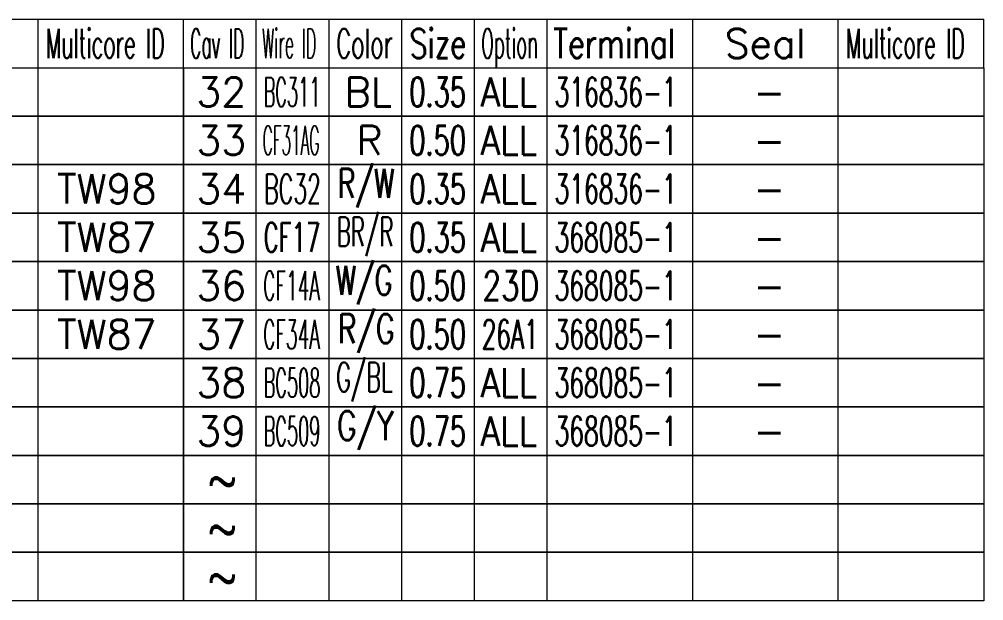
# Model space of a CAD drawing. Header units: inches. Extents: x 47316 to 59086, y 3141 to 11743.
# Drawn here: x 50799.8 to 50899.2, y 8486.2 to 8546.2 of the extents above; entities that cross this region are included whole.
import ezdxf

# ---------------------------------------------------------------- set-up
doc = ezdxf.new("R2010")
doc.units = ezdxf.units.IN
doc.header["$MEASUREMENT"] = 0
doc.styles.get("Standard").update_dxf_attribs({"font": ''})
doc.styles.get('Standard').set_extended_font_data('SimSun')

msp = doc.modelspace()

# ---------------------------------------------------------------- linework, layer by layer
at = {"color": 0, "linetype": 'Continuous', "lineweight": 15}
for p, q in [((50569.249, 8546.198), (50899.249, 8546.198)), ((50569.249, 8541.198), (50899.249, 8541.198))]:
    msp.add_line(p, q, dxfattribs=at)
at = {"color": 7, "linetype": 'Continuous', "lineweight": 15}
for p, q in [((50801.749, 8541.198), (50801.749, 8546.198)), ((50816.749, 8541.198), (50816.749, 8546.198)), ((50824.249, 8541.198), (50824.249, 8546.198)), ((50831.749, 8541.198), (50831.749, 8546.198)), ((50839.249, 8541.198), (50839.249, 8546.198)), ((50846.749, 8541.198), (50846.749, 8546.198)), ((50854.249, 8541.198), (50854.249, 8546.198)), ((50869.249, 8541.198), (50869.249, 8546.198)), ((50884.249, 8541.198), (50884.249, 8546.198)), ((50899.249, 8541.198), (50899.249, 8546.198))]:
    msp.add_line(p, q, dxfattribs=at)
at = {"color": 102, "linetype": 'Continuous', "lineweight": 15}
for p, q in [((50801.749, 8536.198), (50801.749, 8541.198)), ((50824.249, 8536.198), (50824.249, 8541.198)), ((50831.749, 8536.198), (50831.749, 8541.198)), ((50839.249, 8536.198), (50839.249, 8541.198)), ((50846.749, 8536.198), (50846.749, 8541.198)), ((50854.249, 8536.198), (50854.249, 8541.198)), ((50869.249, 8536.198), (50869.249, 8541.198)), ((50884.249, 8536.198), (50884.249, 8541.198)), ((50801.749, 8531.198), (50801.749, 8536.198)), ((50824.249, 8531.198), (50824.249, 8536.198)), ((50831.749, 8531.198), (50831.749, 8536.198)), ((50839.249, 8531.198), (50839.249, 8536.198)), ((50846.749, 8531.198), (50846.749, 8536.198)), ((50854.249, 8531.198), (50854.249, 8536.198)), ((50869.249, 8531.198), (50869.249, 8536.198)), ((50884.249, 8531.198), (50884.249, 8536.198)), ((50801.749, 8526.198), (50801.749, 8531.198)), ((50824.249, 8526.198), (50824.249, 8531.198)), ((50831.749, 8526.198), (50831.749, 8531.198)), ((50839.249, 8526.198), (50839.249, 8531.198)), ((50846.749, 8526.198), (50846.749, 8531.198)), ((50854.249, 8526.198), (50854.249, 8531.198)), ((50869.249, 8526.198), (50869.249, 8531.198)), ((50884.249, 8526.198), (50884.249, 8531.198)), ((50801.749, 8521.198), (50801.749, 8526.198)), ((50824.249, 8521.198), (50824.249, 8526.198)), ((50831.749, 8521.198), (50831.749, 8526.198)), ((50839.249, 8521.198), (50839.249, 8526.198)), ((50846.749, 8521.198), (50846.749, 8526.198)), ((50854.249, 8521.198), (50854.249, 8526.198)), ((50869.249, 8521.198), (50869.249, 8526.198)), ((50884.249, 8521.198), (50884.249, 8526.198)), ((50801.749, 8516.198), (50801.749, 8521.198)), ((50824.249, 8516.198), (50824.249, 8521.198)), ((50831.749, 8516.198), (50831.749, 8521.198)), ((50839.249, 8516.198), (50839.249, 8521.198)), ((50846.749, 8516.198), (50846.749, 8521.198)), ((50854.249, 8516.198), (50854.249, 8521.198)), ((50869.249, 8516.198), (50869.249, 8521.198)), ((50884.249, 8516.198), (50884.249, 8521.198)), ((50801.749, 8511.198), (50801.749, 8516.198)), ((50824.249, 8511.198), (50824.249, 8516.198)), ((50831.749, 8511.198), (50831.749, 8516.198)), ((50839.249, 8511.198), (50839.249, 8516.198)), ((50846.749, 8511.198), (50846.749, 8516.198)), ((50854.249, 8511.198), (50854.249, 8516.198)), ((50869.249, 8511.198), (50869.249, 8516.198)), ((50884.249, 8511.198), (50884.249, 8516.198)), ((50801.749, 8506.198), (50801.749, 8511.198)), ((50824.249, 8506.198), (50824.249, 8511.198)), ((50831.749, 8506.198), (50831.749, 8511.198)), ((50839.249, 8506.198), (50839.249, 8511.198)), ((50846.749, 8506.198), (50846.749, 8511.198)), ((50854.249, 8506.198), (50854.249, 8511.198)), ((50869.249, 8506.198), (50869.249, 8511.198)), ((50884.249, 8506.198), (50884.249, 8511.198)), ((50801.749, 8501.198), (50801.749, 8506.198)), ((50824.249, 8501.198), (50824.249, 8506.198)), ((50831.749, 8501.198), (50831.749, 8506.198)), ((50839.249, 8501.198), (50839.249, 8506.198)), ((50846.749, 8501.198), (50846.749, 8506.198)), ((50854.249, 8501.198), (50854.249, 8506.198)), ((50869.249, 8501.198), (50869.249, 8506.198)), ((50884.249, 8501.198), (50884.249, 8506.198)), ((50801.749, 8496.198), (50801.749, 8501.198)), ((50824.249, 8496.198), (50824.249, 8501.198)), ((50831.749, 8496.198), (50831.749, 8501.198)), ((50839.249, 8496.198), (50839.249, 8501.198)), ((50846.749, 8496.198), (50846.749, 8501.198)), ((50854.249, 8496.198), (50854.249, 8501.198)), ((50869.249, 8496.198), (50869.249, 8501.198)), ((50884.249, 8496.198), (50884.249, 8501.198)), ((50801.749, 8491.198), (50801.749, 8496.198)), ((50824.249, 8491.198), (50824.249, 8496.198)), ((50831.749, 8491.198), (50831.749, 8496.198)), ((50839.249, 8491.198), (50839.249, 8496.198)), ((50846.749, 8491.198), (50846.749, 8496.198)), ((50854.249, 8491.198), (50854.249, 8496.198)), ((50869.249, 8491.198), (50869.249, 8496.198)), ((50884.249, 8491.198), (50884.249, 8496.198)), ((50801.749, 8486.198), (50801.749, 8491.198)), ((50824.249, 8486.198), (50824.249, 8491.198)), ((50831.749, 8486.198), (50831.749, 8491.198)), ((50839.249, 8486.198), (50839.249, 8491.198)), ((50846.749, 8486.198), (50846.749, 8491.198)), ((50854.249, 8486.198), (50854.249, 8491.198)), ((50869.249, 8486.198), (50869.249, 8491.198)), ((50884.249, 8486.198), (50884.249, 8491.198))]:
    msp.add_line(p, q, dxfattribs=at)
at = {"color": 0, "linetype": 'Continuous', "lineweight": 15}
for points in [[(50734.249, 8536.198), (50734.249, 8541.198), (50816.749, 8541.198), (50816.749, 8536.198)], [(50816.749, 8536.198), (50816.749, 8541.198), (50899.249, 8541.198), (50899.249, 8536.198)], [(50734.249, 8531.198), (50734.249, 8536.198), (50816.749, 8536.198), (50816.749, 8531.198)], [(50816.749, 8531.198), (50816.749, 8536.198), (50899.249, 8536.198), (50899.249, 8531.198)], [(50734.249, 8526.198), (50734.249, 8531.198), (50816.749, 8531.198), (50816.749, 8526.198)], [(50816.749, 8526.198), (50816.749, 8531.198), (50899.249, 8531.198), (50899.249, 8526.198)], [(50734.249, 8521.198), (50734.249, 8526.198), (50816.749, 8526.198), (50816.749, 8521.198)], [(50816.749, 8521.198), (50816.749, 8526.198), (50899.249, 8526.198), (50899.249, 8521.198)], [(50734.249, 8516.198), (50734.249, 8521.198), (50816.749, 8521.198), (50816.749, 8516.198)], [(50816.749, 8516.198), (50816.749, 8521.198), (50899.249, 8521.198), (50899.249, 8516.198)], [(50734.249, 8511.198), (50734.249, 8516.198), (50816.749, 8516.198), (50816.749, 8511.198)], [(50816.749, 8511.198), (50816.749, 8516.198), (50899.249, 8516.198), (50899.249, 8511.198)], [(50734.249, 8506.198), (50734.249, 8511.198), (50816.749, 8511.198), (50816.749, 8506.198)], [(50816.749, 8506.198), (50816.749, 8511.198), (50899.249, 8511.198), (50899.249, 8506.198)], [(50734.249, 8501.198), (50734.249, 8506.198), (50816.749, 8506.198), (50816.749, 8501.198)], [(50816.749, 8501.198), (50816.749, 8506.198), (50899.249, 8506.198), (50899.249, 8501.198)], [(50734.249, 8496.198), (50734.249, 8501.198), (50816.749, 8501.198), (50816.749, 8496.198)], [(50816.749, 8496.198), (50816.749, 8501.198), (50899.249, 8501.198), (50899.249, 8496.198)], [(50734.249, 8491.198), (50734.249, 8496.198), (50816.749, 8496.198), (50816.749, 8491.198)], [(50816.749, 8491.198), (50816.749, 8496.198), (50899.249, 8496.198), (50899.249, 8491.198)], [(50734.249, 8486.198), (50734.249, 8491.198), (50816.749, 8491.198), (50816.749, 8486.198)], [(50816.749, 8486.198), (50816.749, 8491.198), (50899.249, 8491.198), (50899.249, 8486.198)]]:
    msp.add_lwpolyline(points, close=True, dxfattribs=at)

# ---------------------------------------------------------------- texts
at = {"color": 7, "linetype": 'Continuous', "lineweight": 15, "char_height": 3, "attachment_point": 1}
for s, insert, width in [('\\Fromans.shx;\\W0.5185185185;\\T1.0000000000;\\o\\lMulticore ID', (50802.545, 8545.198), 14), ('\\Fromans.shx;\\W0.4292452830;\\T1.0000000000;\\o\\lCav ID', (50817.433, 8545.198), 6.5), ('\\Fromans.shx;\\W0.4026548673;\\T1.0000000000;\\o\\lWire ID', (50824.864, 8545.198), 6.5), ('\\Fromans.shx;\\W0.5687500000;\\T1.0000000000;\\o\\lColor', (50832.492, 8545.198), 6.5), ('\\Fromans.shx;\\W0.7222222222;\\T1.0000000000;\\o\\lSize', (50840.058, 8545.198), 6.5), ('\\Fromans.shx;\\W0.4595959596;\\T1.0000000000;\\o\\lOption', (50847.446, 8545.198), 6.5), ('\\Fromans.shx;\\W0.7480916031;\\T1.0000000000;\\o\\lTerminal', (50854.856, 8545.198), 14), ('\\Fromans.shx;\\W1.0000000000;\\T1.0000000000;\\o\\lSeal', (50872.534, 8545.198), 9.28571), ('\\Fromans.shx;\\W0.5185185185;\\T1.0000000000;\\o\\lMulticore ID', (50885.045, 8545.198), 14), ('\\Fromans.shx;\\W1.0000000000;\\T1.0000000000;\\o\\l32', (50818.07, 8540.198), 5.71429), ('\\Fromans.shx;\\W1.0000000000;\\T1.0000000000;\\o\\l33', (50818.07, 8535.198), 5.71429), ('\\Fromans.shx;\\W1.0000000000;\\T1.0000000000;\\o\\l34', (50818.07, 8530.198), 5.71429), ('\\Fromans.shx;\\W1.0000000000;\\T1.0000000000;\\o\\l35', (50818.07, 8525.198), 5.71429), ('\\Fromans.shx;\\W1.0000000000;\\T1.0000000000;\\o\\l36', (50818.07, 8520.198), 5.71429), ('\\Fromans.shx;\\W1.0000000000;\\T1.0000000000;\\o\\l37', (50818.07, 8515.198), 5.71429), ('\\Fromans.shx;\\W1.0000000000;\\T1.0000000000;\\o\\l38', (50818.07, 8510.198), 5.71429), ('\\Fromans.shx;\\W1.0000000000;\\T1.0000000000;\\o\\l39', (50818.07, 8505.198), 5.71429), ('\\Fromans.shx;\\W1.0000000000;\\T1.0000000000;\\o\\l~', (50819.213, 8500.198), 3.71429), ('\\Fromans.shx;\\W1.0000000000;\\T1.0000000000;\\o\\l~', (50819.213, 8495.198), 3.71429), ('\\Fromans.shx;\\W1.0000000000;\\T1.0000000000;\\o\\l~', (50819.213, 8490.198), 3.71429)]:
    msp.add_mtext(s, dxfattribs=dict(at, insert=insert, width=width))
at = {"color": 21, "linetype": 'Continuous', "lineweight": 15, "char_height": 3, "attachment_point": 1}
for s, insert, width in [('\\Fromans.shx;\\W0.4460784314;\\T1.0000000000;\\o\\lBC311', (50825.004, 8540.198), 6.5), ('\\Fromans.shx;\\W0.6500000000;\\T1.0000000000;\\o\\l0.35', (50840.027, 8540.198), 6.5), ('\\Fromans.shx;\\W0.5903614458;\\T1.0000000000;\\o\\l316836-1', (50855.002, 8540.198), 14), ('\\Fromans.shx;\\W0.3855932203;\\T1.0000000000;\\o\\lCF31AG', (50824.914, 8535.198), 6.5), ('\\Fromans.shx;\\W0.6500000000;\\T1.0000000000;\\o\\l0.50', (50840.027, 8535.198), 6.5), ('\\Fromans.shx;\\W0.5903614458;\\T1.0000000000;\\o\\l316836-1', (50855.002, 8535.198), 14), ('\\Fromans.shx;\\W1.0000000000;\\T1.0000000000;\\o\\lTW98', (50803.677, 8530.198), 11.42857), ('\\Fromans.shx;\\W0.5548780488;\\T1.0000000000;\\o\\lBC32', (50825.066, 8530.198), 6.5), ('\\Fromans.shx;\\W0.6500000000;\\T1.0000000000;\\o\\l0.35', (50840.027, 8530.198), 6.5), ('\\Fromans.shx;\\W0.5903614458;\\T1.0000000000;\\o\\l316836-1', (50855.002, 8530.198), 14), ('\\Fromans.shx;\\W1.0000000000;\\T1.0000000000;\\o\\lTW87', (50803.677, 8525.198), 11.42857), ('\\Fromans.shx;\\W0.5759493671;\\T1.0000000000;\\o\\lCF17', (50824.996, 8525.198), 6.5), ('\\Fromans.shx;\\W0.6500000000;\\T1.0000000000;\\o\\l0.35', (50840.027, 8525.198), 6.5), ('\\Fromans.shx;\\W0.5903614458;\\T1.0000000000;\\o\\l368085-1', (50855.002, 8525.198), 14), ('\\Fromans.shx;\\W1.0000000000;\\T1.0000000000;\\o\\lTW98', (50803.677, 8520.198), 11.42857), ('\\Fromans.shx;\\W0.4690721649;\\T1.0000000000;\\o\\lCF14A', (50824.95, 8520.198), 6.5), ('\\Fromans.shx;\\W0.6500000000;\\T1.0000000000;\\o\\l0.50', (50840.027, 8520.198), 6.5), ('\\Fromans.shx;\\W0.5903614458;\\T1.0000000000;\\o\\l368085-1', (50855.002, 8520.198), 14), ('\\Fromans.shx;\\W1.0000000000;\\T1.0000000000;\\o\\lTW87', (50803.677, 8515.198), 11.42857), ('\\Fromans.shx;\\W0.4690721649;\\T1.0000000000;\\o\\lCF34A', (50824.95, 8515.198), 6.5), ('\\Fromans.shx;\\W0.6500000000;\\T1.0000000000;\\o\\l0.50', (50840.027, 8515.198), 6.5), ('\\Fromans.shx;\\W0.5903614458;\\T1.0000000000;\\o\\l368085-1', (50855.002, 8515.198), 14), ('\\Fromans.shx;\\W0.4460784314;\\T1.0000000000;\\o\\lBC508', (50825.004, 8510.198), 6.5), ('\\Fromans.shx;\\W0.6500000000;\\T1.0000000000;\\o\\l0.75', (50840.027, 8510.198), 6.5), ('\\Fromans.shx;\\W0.5903614458;\\T1.0000000000;\\o\\l368085-1', (50855.002, 8510.198), 14), ('\\Fromans.shx;\\W0.4460784314;\\T1.0000000000;\\o\\lBC509', (50825.004, 8505.198), 6.5), ('\\Fromans.shx;\\W0.6500000000;\\T1.0000000000;\\o\\l0.75', (50840.027, 8505.198), 6.5), ('\\Fromans.shx;\\W0.5903614458;\\T1.0000000000;\\o\\l368085-1', (50855.002, 8505.198), 14)]:
    msp.add_mtext(s, dxfattribs=dict(at, insert=insert, width=width))
at = {"color": 140, "linetype": 'Continuous', "lineweight": 15, "char_height": 3, "attachment_point": 1}
for s, insert, width in [('\\Fromans.shx;\\W1.0000000000;\\T1.0000000000;\\o\\lBL', (50833.356, 8540.198), 5.42857), ('\\Fromans.shx;\\W0.8750000000;\\T1.0000000000;\\o\\lALL', (50847.374, 8540.198), 6.5), ('\\Fromans.shx;\\W1.0000000000;\\T1.0000000000;\\o\\l-', (50875.463, 8540.198), 3.71429), ('\\Fromans.shx;\\W1.0000000000;\\T1.0000000000;\\o\\lR', (50834.57, 8535.198), 3), ('\\Fromans.shx;\\W0.8750000000;\\T1.0000000000;\\o\\lALL', (50847.374, 8535.198), 6.5), ('\\Fromans.shx;\\W1.0000000000;\\T1.0000000000;\\o\\l-', (50875.463, 8535.198), 3.71429), ('\\Fromans.shx;\\W0.6791044776;\\T1.0000000000;\\o\\lR/W', (50832.637, 8530.77), 6.5), ('\\Fromans.shx;\\W0.8750000000;\\T1.0000000000;\\o\\lALL', (50847.374, 8530.198), 6.5), ('\\Fromans.shx;\\W1.0000000000;\\T1.0000000000;\\o\\l-', (50875.463, 8530.198), 3.71429), ('\\Fromans.shx;\\W0.5352941176;\\T1.0000000000;\\o\\lBR/R', (50832.555, 8525.77), 6.5), ('\\Fromans.shx;\\W0.8750000000;\\T1.0000000000;\\o\\lALL', (50847.374, 8525.198), 6.5), ('\\Fromans.shx;\\W1.0000000000;\\T1.0000000000;\\o\\l-', (50875.463, 8525.198), 3.71429), ('\\Fromans.shx;\\W0.6791044776;\\T1.0000000000;\\o\\lW/G', (50832.443, 8520.77), 6.5), ('\\Fromans.shx;\\W0.7459016393;\\T1.0000000000;\\o\\l23D', (50847.568, 8520.198), 6.5), ('\\Fromans.shx;\\W1.0000000000;\\T1.0000000000;\\o\\l-', (50875.463, 8520.198), 3.71429), ('\\Fromans.shx;\\W0.7109375000;\\T1.0000000000;\\o\\lR/G', (50832.655, 8515.77), 6.5), ('\\Fromans.shx;\\W0.5833333333;\\T1.0000000000;\\o\\l26A1', (50847.499, 8515.198), 6.5), ('\\Fromans.shx;\\W1.0000000000;\\T1.0000000000;\\o\\l-', (50875.463, 8515.198), 3.71429), ('\\Fromans.shx;\\W0.5617283951;\\T1.0000000000;\\o\\lG/BL', (50832.489, 8510.77), 6.5), ('\\Fromans.shx;\\W0.8750000000;\\T1.0000000000;\\o\\lALL', (50847.374, 8510.198), 6.5), ('\\Fromans.shx;\\W1.0000000000;\\T1.0000000000;\\o\\l-', (50875.463, 8510.198), 3.71429), ('\\Fromans.shx;\\W0.7459016393;\\T1.0000000000;\\o\\lG/Y', (50832.568, 8505.77), 6.5), ('\\Fromans.shx;\\W0.8750000000;\\T1.0000000000;\\o\\lALL', (50847.374, 8505.198), 6.5), ('\\Fromans.shx;\\W1.0000000000;\\T1.0000000000;\\o\\l-', (50875.463, 8505.198), 3.71429)]:
    msp.add_mtext(s, dxfattribs=dict(at, insert=insert, width=width))

doc.saveas('drawing.dxf')
